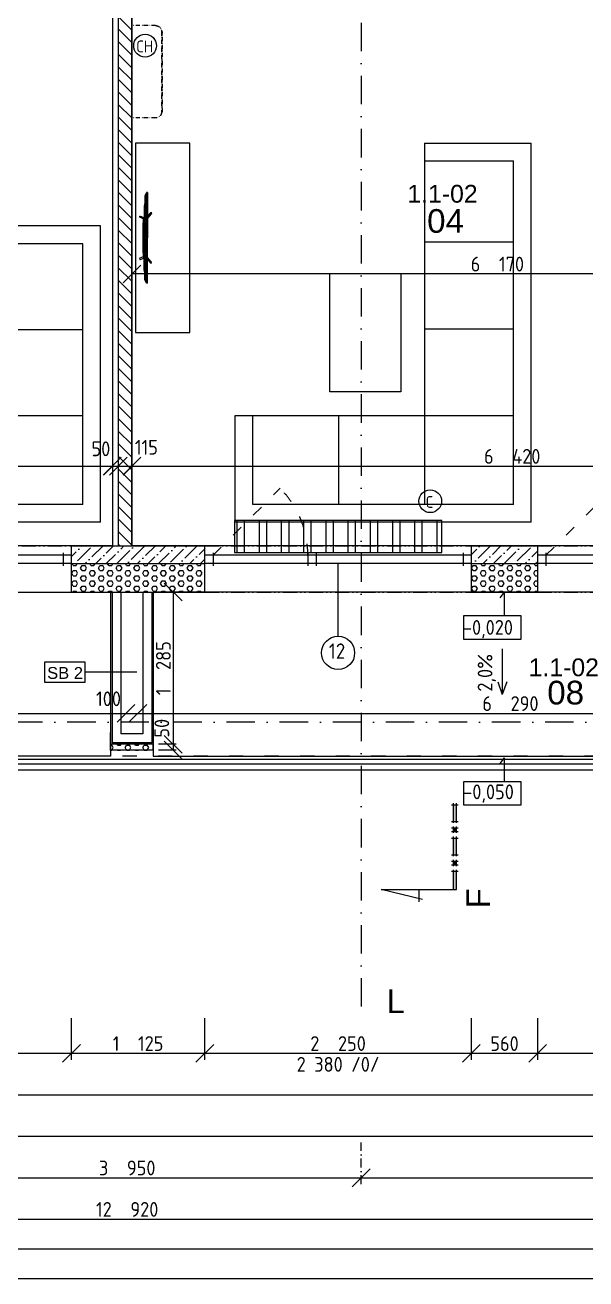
# Model space of a CAD drawing. Extents: x 4511820 to 5180432, y -1526536 to -944957.
# Drawn here: x 5033219 to 5037953, y -1349769 to -1339184 of the extents above; entities that cross this region are included whole.
import ezdxf

# ---------------------------------------------------------------- set-up
doc = ezdxf.new("R2010")
doc.units = 0
doc.header["$MEASUREMENT"] = 0
for name, pattern in [('ACAD_ISO03W100', [30, 12, -18]), ('ACAD_ISO12W100', [22, 12, -3, 0.5, -3, 0.5, -3]), ('BODKOCIARKOVANA_3', [5.6, 3, -1.3, 0, -1.3])]:
    doc.linetypes.add(name, pattern=pattern)
doc.layers.get('0').update_dxf_attribs({"linetype": 'CONTINUOUS'})
doc.layers.get('Defpoints').update_dxf_attribs({"color": 61, "linetype": 'CONTINUOUS'})
for name, color, linetype in [('KÓTY', 4, 'CONTINUOUS'), ('MÚRY', 1, 'CONTINUOUS'), ('OKNÁ', 143, 'CONTINUOUS'), ('osi', 253, 'CONTINUOUS'), ('Plochy', 41, 'CONTINUOUS'), ('POPIS', 7, 'CONTINUOUS'), ('POZEMOK', 7, 'CONTINUOUS'), ('TENKÁ', 7, 'CONTINUOUS'), ('Z-Kúrenie', 101, 'CONTINUOUS'), ('ZARIADENIE', 47, 'CONTINUOUS'), ('ZZ-chladenie', 133, 'CONTINUOUS'), ('ŠRAFY', 82, 'CONTINUOUS')]:
    doc.layers.add(name, color=color, linetype=linetype)
doc.styles.add('ARIAL', font='arial.ttf')
doc.styles.add('styl1', font='arial.ttf')
doc.styles.add('STYLE1', font='isocp.shx')
doc.dimstyles.new('STANDARD-50', dxfattribs={"dimtxt": 125, "dimasz": 150, "dimexe": 10, "dimexo": 200, "dimgap": 20, "dimtad": 1, "dimdsep": 46, "dimlunit": 6, "dimtxsty": 'STYLE1', "dimblk1": 'OBLIQUE', "dimblk2": 'OBLIQUE', "dimsah": 1, "dimcen": 2.5, "dimse1": 1, "dimse2": 1, "dimadec": 0, "dimazin": 0, "dimtfac": 1, "dimtmove": 1, "dimatfit": 3, "dimldrblk": 'OBLIQUE', "dimfxl": 1, "dimtolj": 1, "dimtzin": 0, "dimarcsym": 0})
pattern_1 = [(45, (524430.31, 125914.67), (33.1456304, 121.533978), [156.25, -31.25, 0, -31.25])]
pattern_2 = [(0, (0, -175781), (0, 43.3012702), [25, -50]), (120, (0, -175781), (-37.5, -21.6506351), [25, -50]), (60, (25, -175781), (-37.5, 21.6506351), [25, -50])]

# ---------------------------------------------------------------- blocks, each defined once
blk = doc.blocks.new('_OBLIQUE')
at = {"color": 0, "linetype": 'ByBlock'}
blk.add_line((-0.5, -0.5), (0.5, 0.5), dxfattribs=at)
blk = doc.blocks.new('*D22107')
at = {"layer": 'Defpoints', "color": 0}
for p in [(5032106, -1345070), (5036056, -1345070), (5036056, -1348915)]:
    blk.add_point(p, dxfattribs=at)
at = {"layer": 'KÓTY', "color": 0, "lineweight": -2}
blk.add_line((5032106, -1348915), (5036056, -1348915), dxfattribs=at)
at = {"layer": 'KÓTY', "color": 0, "linetype": 'ByBlock', "lineweight": -2, "xscale": 150, "yscale": 150, "zscale": 150, "rotation": 180}
blk.add_blockref('_OBLIQUE', (5032106, -1348915), dxfattribs=at)
at = {"layer": 'KÓTY', "color": 0, "linetype": 'ByBlock', "lineweight": -2, "xscale": 150, "yscale": 150, "zscale": 150}
blk.add_blockref('_OBLIQUE', (5036056, -1348915), dxfattribs=at)
at = {"layer": 'KÓTY', "color": 0, "insert": (5034081, -1348832), "char_height": 125, "attachment_point": 5, "style": 'STYLE1'}
blk.add_mtext('\\A1;3ﾠ950', dxfattribs=at)
blk = doc.blocks.new('*D22108')
at = {"layer": 'Defpoints', "color": 0}
for p in [(5036056, -1345070), (5040796, -1345070), (5040796, -1348915)]:
    blk.add_point(p, dxfattribs=at)
at = {"layer": 'KÓTY', "color": 0, "lineweight": -2}
blk.add_line((5036056, -1348915), (5040796, -1348915), dxfattribs=at)
at = {"layer": 'KÓTY', "color": 0, "linetype": 'ByBlock', "lineweight": -2, "xscale": 150, "yscale": 150, "zscale": 150, "rotation": 180}
blk.add_blockref('_OBLIQUE', (5036056, -1348915), dxfattribs=at)
at = {"layer": 'KÓTY', "color": 0, "linetype": 'ByBlock', "lineweight": -2, "xscale": 150, "yscale": 150, "zscale": 150}
blk.add_blockref('_OBLIQUE', (5040796, -1348915), dxfattribs=at)
at = {"layer": 'KÓTY', "color": 0, "insert": (5038426, -1348832), "char_height": 125, "attachment_point": 5, "style": 'STYLE1'}
blk.add_mtext('\\A1;4ﾠ740', dxfattribs=at)
blk = doc.blocks.new('*D22123')
at = {"layer": 'Defpoints', "color": 0}
for p in [(5040541, -1343580), (5027621, -1344815), (5040541, -1349265)]:
    blk.add_point(p, dxfattribs=at)
at = {"layer": 'KÓTY', "color": 0, "lineweight": -2}
blk.add_line((5027621, -1349265), (5040541, -1349265), dxfattribs=at)
at = {"layer": 'KÓTY', "color": 0, "linetype": 'ByBlock', "lineweight": -2, "xscale": 150, "yscale": 150, "zscale": 150, "rotation": 180}
blk.add_blockref('_OBLIQUE', (5027621, -1349265), dxfattribs=at)
at = {"layer": 'KÓTY', "color": 0, "linetype": 'ByBlock', "lineweight": -2, "xscale": 150, "yscale": 150, "zscale": 150}
blk.add_blockref('_OBLIQUE', (5040541, -1349265), dxfattribs=at)
at = {"layer": 'KÓTY', "color": 0, "insert": (5034081, -1349182), "char_height": 125, "attachment_point": 5, "style": 'STYLE1'}
blk.add_mtext('\\A1;12ﾠ920', dxfattribs=at)
blk = doc.blocks.new('*D22127')
at = {"layer": 'Defpoints', "color": 0}
for p in [(5007451, -1345070), (5040921, -1345135), (5040921, -1348215)]:
    blk.add_point(p, dxfattribs=at)
at = {"layer": 'KÓTY', "color": 0, "lineweight": -2}
blk.add_line((5007451, -1348215), (5040921, -1348215), dxfattribs=at)
at = {"layer": 'KÓTY', "color": 0, "linetype": 'ByBlock', "lineweight": -2, "xscale": 150, "yscale": 150, "zscale": 150, "rotation": 180}
blk.add_blockref('_OBLIQUE', (5007451, -1348215), dxfattribs=at)
at = {"layer": 'KÓTY', "color": 0, "linetype": 'ByBlock', "lineweight": -2, "xscale": 150, "yscale": 150, "zscale": 150}
blk.add_blockref('_OBLIQUE', (5040921, -1348215), dxfattribs=at)
at = {"layer": 'KÓTY', "color": 0, "insert": (5024186, -1348132), "char_height": 125, "attachment_point": 5, "style": 'STYLE1'}
blk.add_mtext('\\A1;33ﾠ470', dxfattribs=at)
blk = doc.blocks.new('*D22128')
at = {"layer": 'Defpoints', "color": 0}
for p in [(4980571, -1342545), (5040921, -1342545), (5040921, -1348565)]:
    blk.add_point(p, dxfattribs=at)
at = {"layer": 'KÓTY', "color": 0, "lineweight": -2}
blk.add_line((4980571, -1348565), (5040921, -1348565), dxfattribs=at)
at = {"layer": 'KÓTY', "color": 0, "linetype": 'ByBlock', "lineweight": -2, "xscale": 150, "yscale": 150, "zscale": 150, "rotation": 180}
blk.add_blockref('_OBLIQUE', (4980571, -1348565), dxfattribs=at)
at = {"layer": 'KÓTY', "color": 0, "linetype": 'ByBlock', "lineweight": -2, "xscale": 150, "yscale": 150, "zscale": 150}
blk.add_blockref('_OBLIQUE', (5040921, -1348565), dxfattribs=at)
at = {"layer": 'KÓTY', "color": 0, "insert": (5010746, -1348482), "char_height": 125, "attachment_point": 5, "style": 'STYLE1'}
blk.add_mtext('\\A1;60ﾠ350', dxfattribs=at)
blk = doc.blocks.new('*D22133')
at = {"layer": 'Defpoints', "color": 0}
for p in [(5037546, -1343768), (5040166, -1343768), (5037546, -1347865)]:
    blk.add_point(p, dxfattribs=at)
at = {"layer": 'KÓTY', "color": 0, "lineweight": -2}
blk.add_line((5040166, -1347865), (5037546, -1347865), dxfattribs=at)
at = {"layer": 'KÓTY', "color": 0, "linetype": 'ByBlock', "lineweight": -2, "xscale": 150, "yscale": 150, "zscale": 150, "rotation": 180}
blk.add_blockref('_OBLIQUE', (5037546, -1347865), dxfattribs=at)
at = {"layer": 'KÓTY', "color": 0, "linetype": 'ByBlock', "lineweight": -2, "xscale": 150, "yscale": 150, "zscale": 150}
blk.add_blockref('_OBLIQUE', (5040166, -1347865), dxfattribs=at)
at = {"layer": 'KÓTY', "color": 0, "insert": (5038856, -1347782), "char_height": 125, "attachment_point": 5, "style": 'STYLE1'}
blk.add_mtext('\\A1;2ﾠ620', dxfattribs=at)
blk = doc.blocks.new('*D22134')
at = {"layer": 'Defpoints', "color": 0}
for p in [(5036986, -1343755), (5037546, -1343768), (5036986, -1347865)]:
    blk.add_point(p, dxfattribs=at)
at = {"layer": 'KÓTY', "color": 0, "lineweight": -2}
blk.add_line((5037546, -1347865), (5036986, -1347865), dxfattribs=at)
at = {"layer": 'KÓTY', "color": 0, "linetype": 'ByBlock', "lineweight": -2, "xscale": 150, "yscale": 150, "zscale": 150, "rotation": 180}
blk.add_blockref('_OBLIQUE', (5036986, -1347865), dxfattribs=at)
at = {"layer": 'KÓTY', "color": 0, "linetype": 'ByBlock', "lineweight": -2, "xscale": 150, "yscale": 150, "zscale": 150}
blk.add_blockref('_OBLIQUE', (5037546, -1347865), dxfattribs=at)
at = {"layer": 'KÓTY', "color": 0, "insert": (5037266, -1347782), "char_height": 125, "attachment_point": 5, "style": 'STYLE1'}
blk.add_mtext('\\A1;560', dxfattribs=at)
blk = doc.blocks.new('*D22135')
at = {"layer": 'Defpoints', "color": 0}
for p in [(5034736, -1343755), (5036986, -1343755), (5034736, -1347865)]:
    blk.add_point(p, dxfattribs=at)
at = {"layer": 'KÓTY', "color": 0, "lineweight": -2}
blk.add_line((5036986, -1347865), (5034736, -1347865), dxfattribs=at)
at = {"layer": 'KÓTY', "color": 0, "linetype": 'ByBlock', "lineweight": -2, "xscale": 150, "yscale": 150, "zscale": 150, "rotation": 180}
blk.add_blockref('_OBLIQUE', (5034736, -1347865), dxfattribs=at)
at = {"layer": 'KÓTY', "color": 0, "linetype": 'ByBlock', "lineweight": -2, "xscale": 150, "yscale": 150, "zscale": 150}
blk.add_blockref('_OBLIQUE', (5036986, -1347865), dxfattribs=at)
at = {"layer": 'KÓTY', "color": 0, "insert": (5035861, -1347782), "char_height": 125, "attachment_point": 5, "style": 'STYLE1'}
blk.add_mtext('\\A1;2ﾠ250', dxfattribs=at)
blk = doc.blocks.new('*D22136')
at = {"layer": 'Defpoints', "color": 0}
for p in [(5033611, -1343755), (5034736, -1343755), (5033611, -1347865)]:
    blk.add_point(p, dxfattribs=at)
at = {"layer": 'KÓTY', "color": 0, "lineweight": -2}
blk.add_line((5034736, -1347865), (5033611, -1347865), dxfattribs=at)
at = {"layer": 'KÓTY', "color": 0, "linetype": 'ByBlock', "lineweight": -2, "xscale": 150, "yscale": 150, "zscale": 150, "rotation": 180}
blk.add_blockref('_OBLIQUE', (5033611, -1347865), dxfattribs=at)
at = {"layer": 'KÓTY', "color": 0, "linetype": 'ByBlock', "lineweight": -2, "xscale": 150, "yscale": 150, "zscale": 150}
blk.add_blockref('_OBLIQUE', (5034736, -1347865), dxfattribs=at)
at = {"layer": 'KÓTY', "color": 0, "insert": (5034173, -1347782), "char_height": 125, "attachment_point": 5, "style": 'STYLE1'}
blk.add_mtext('\\A1;1ﾠ125', dxfattribs=at)
blk = doc.blocks.new('*D22137')
at = {"layer": 'Defpoints', "color": 0}
for p in [(5030991, -1343755), (5033611, -1343755), (5030991, -1347865)]:
    blk.add_point(p, dxfattribs=at)
at = {"layer": 'KÓTY', "color": 0, "lineweight": -2}
blk.add_line((5033611, -1347865), (5030991, -1347865), dxfattribs=at)
at = {"layer": 'KÓTY', "color": 0, "linetype": 'ByBlock', "lineweight": -2, "xscale": 150, "yscale": 150, "zscale": 150, "rotation": 180}
blk.add_blockref('_OBLIQUE', (5030991, -1347865), dxfattribs=at)
at = {"layer": 'KÓTY', "color": 0, "linetype": 'ByBlock', "lineweight": -2, "xscale": 150, "yscale": 150, "zscale": 150}
blk.add_blockref('_OBLIQUE', (5033611, -1347865), dxfattribs=at)
at = {"layer": 'KÓTY', "color": 0, "insert": (5032301, -1347782), "char_height": 125, "attachment_point": 5, "style": 'STYLE1'}
blk.add_mtext('\\A1;2ﾠ620', dxfattribs=at)
blk = doc.blocks.new('Tv06_top_cad-block.com')
at = {"color": 0}
for points in [[(-161, -3), (-173, 26, 0.359324), (-175, 27, 0.097501), (-183, 24, 0.350578), (-184, 22), (-171, -10)], [(161, -3), (173, 26, -0.359324), (175, 27, -0.097501), (183, 24, -0.350578), (184, 22), (171, -10)], [(-382, -39, -0.13121), (-383, -33, -0.169032), (-383, -32), (-382, -31, -0.205713), (-381, -31), (-379, -31, 0.118206), (-376, -30), (-351, -18, -0.105648), (-346, -17), (0, -17)], [(-339, -21), (-339, -21, 0.099639), (-344, -22), (-349, -25, 0.215889), (-351, -26, 0.476075), (-349, -28, 0.244765)], [(-295, -17), (-282, -15, -0.02037), (-256, -12, -0.012056), (-227, -11), (-169, -11)], [(-182, -39), (-214, -69, 0.250582), (-215, -71, 0.266718), (-214, -72, 0.084688)], [(-214, -72), (-207, -73, 0.211205), (-203, -72), (-165, -39)], [(-182, -17), (-178, -14, -0.213415), (-177, -14), (0, -14)], [(-172, -14, -0.072098), (-159, -3, -0.121861), (-158, -3)], [(-170, -11, -0.053076), (-160, -3), (-158, -3)], [(-148, -14), (-148, -8, -0.414214), (-147, -7), (-146, -7, -0.414214), (-146, -8), (-146, -14)], [(-147, -28, 0.414214), (-145, -26), (-145, -23, 0.414214), (-147, -21)], [(-144, -14), (-144, -8, -0.414214), (-144, -7), (-143, -7, -0.414214), (-143, -8), (-143, -14)], [(-140, -14), (-140, -8, -0.414214), (-140, -7), (-139, -7, -0.414214), (-139, -8), (-139, -14)], [(-136, -14), (-136, -8, -0.414214), (-136, -7), (-135, -7, -0.414214), (-135, -8), (-135, -14)], [(-133, -14), (-133, -8, -0.414214), (-133, -7), (-132, -7, -0.414214), (-131, -8), (-131, -14)], [(-129, -28, -0.414214), (-131, -26), (-131, -23, -0.414214), (-129, -21)], [(-129, -14), (-129, -8, -0.414214), (-129, -7), (-128, -7, -0.414214), (-128, -8), (-128, -14)], [(-125, -14), (-125, -8, -0.414214), (-125, -7), (-124, -7, -0.414214), (-124, -8), (-124, -14)], [(-122, -14), (-122, -8, -0.414214), (-121, -7), (-120, -7, -0.414214), (-120, -8), (-120, -14)], [(-118, -14), (-118, -8, -0.414214), (-118, -7), (-117, -7, -0.414214), (-117, -8), (-117, -14)], [(-114, -14), (-114, -8, -0.414214), (-114, -7), (-113, -7, -0.414214), (-113, -8), (-113, -14)], [(-110, -14), (-110, -8, -0.414214), (-110, -7), (-109, -7, -0.414214), (-109, -8), (-109, -14)], [(-107, -14), (-107, -8, -0.414214), (-106, -7), (-106, -7, -0.414214), (-105, -8), (-105, -14)], [(-103, -14), (-103, -8, -0.414214), (-103, -7), (-102, -7, -0.414214), (-102, -8), (-102, -14)], [(-99, -14), (-99, -8, -0.414214), (-99, -7), (-98, -7, -0.414214), (-98, -8), (-98, -14)], [(-96, -14), (-96, -8, -0.414214), (-95, -7), (-94, -7, -0.414214), (-94, -8), (-94, -14)], [(-92, -14), (-92, -8, -0.414214), (-92, -7), (-91, -7, -0.414214), (-90, -8), (-90, -14)], [(-88, -14), (-88, -8, -0.414214), (-88, -7), (-87, -7, -0.414214), (-87, -8), (-87, -14)], [(-84, -14), (-84, -8, -0.414214), (-84, -7), (-83, -7, -0.414214), (-83, -8), (-83, -14)], [(-81, -14), (-81, -8, -0.414214), (-80, -7), (-79, -7, -0.414214), (-79, -8), (-79, -14)], [(-77, -14), (-77, -8, -0.414214), (-77, -7), (-76, -7, -0.414214), (-76, -8), (-76, -14)], [(-73, -14), (-73, -8, -0.414214), (-73, -7), (-72, -7, -0.414214), (-72, -8), (-72, -14)], [(-69, -14), (-69, -8, -0.414214), (-69, -7), (-68, -7, -0.414214), (-68, -8), (-68, -14)], [(-66, -14), (-66, -8, -0.414214), (-66, -7), (-65, -7, -0.414214), (-64, -8), (-64, -14)], [(-62, -14), (-62, -8, -0.414214), (-62, -7), (-61, -7, -0.414214), (-61, -8), (-61, -14)], [(-58, -14), (-58, -8, -0.414214), (-58, -7), (-57, -7, -0.414214), (-57, -8), (-57, -14)], [(-55, -14), (-55, -8, -0.414214), (-54, -7), (-53, -7, -0.414214), (-53, -8), (-53, -14)], [(-51, -14), (-51, -8, -0.414214), (-51, -7), (-50, -7, -0.414214), (-50, -8), (-50, -14)], [(-47, -14), (-47, -8, -0.414214), (-47, -7), (-46, -7, -0.414214), (-46, -8), (-46, -14)], [(-43, -14), (-43, -8, -0.414214), (-43, -7), (-42, -7, -0.414214), (-42, -8), (-42, -14)], [(-40, -14), (-40, -8, -0.414214), (-40, -7), (-39, -7, -0.414214), (-38, -8), (-38, -14)], [(-36, -14), (-36, -8, -0.414214), (-36, -7), (-35, -7, -0.414214), (-35, -8), (-35, -14)], [(-32, -14), (-32, -8, -0.414214), (-32, -7), (-31, -7, -0.414214), (-31, -8), (-31, -14)], [(-29, -14), (-29, -8, -0.414214), (-28, -7), (-27, -7, -0.414214), (-27, -8), (-27, -14)], [(-25, -14), (-25, -8, -0.414214), (-25, -7), (-24, -7, -0.414214), (-24, -8), (-24, -14)], [(-21, -14), (-21, -8, -0.414214), (-21, -7), (-20, -7, -0.414214), (-20, -8), (-20, -14)], [(-17, -14), (-17, -8, -0.414214), (-17, -7), (-16, -7, -0.414214), (-16, -8), (-16, -14)], [(-14, -14), (-14, -8, -0.414214), (-13, -7), (-13, -7, -0.414214), (-12, -8), (-12, -14)], [(-10, -14), (-10, -8, -0.414214), (-10, -7), (-9, -7, -0.414214), (-9, -8), (-9, -14)], [(-10, -28, 0.414214), (-8, -26), (-8, -23, 0.414214), (-10, -21)], [(-6, -14), (-6, -8, -0.414214), (-6, -7), (-5, -7, -0.414214), (-5, -8), (-5, -14)], [(-3, -14), (-3, -8, -0.414214), (-2, -7), (-1, -7, -0.414214), (-1, -8), (-1, -14)], [(182, -17), (178, -14, 0.213415), (177, -14), (0, -14)], [(382, -39, 0.13121), (383, -33, 0.169032), (383, -32), (382, -31, 0.205713), (381, -31), (379, -31, -0.118206), (376, -30), (351, -18, 0.105648), (346, -17), (0, -17)], [(3, -14), (3, -8, 0.414214), (2, -7), (1, -7, 0.414214), (1, -8), (1, -14)], [(6, -14), (6, -8, 0.414214), (6, -7), (5, -7, 0.414214), (5, -8), (5, -14)], [(10, -28, -0.414214), (8, -26), (8, -23, -0.414214), (10, -21)], [(10, -14), (10, -8, 0.414214), (10, -7), (9, -7, 0.414214), (9, -8), (9, -14)], [(14, -14), (14, -8, 0.414214), (14, -7), (13, -7, 0.414214), (12, -8), (12, -14)], [(17, -14), (17, -8, 0.414214), (17, -7), (16, -7, 0.414214), (16, -8), (16, -14)], [(21, -14), (21, -8, 0.414214), (21, -7), (20, -7, 0.414214), (20, -8), (20, -14)], [(25, -14), (25, -8, 0.414214), (25, -7), (24, -7, 0.414214), (24, -8), (24, -14)], [(29, -14), (29, -8, 0.414214), (28, -7), (27, -7, 0.414214), (27, -8), (27, -14)], [(32, -14), (32, -8, 0.414214), (32, -7), (31, -7, 0.414214), (31, -8), (31, -14)], [(36, -14), (36, -8, 0.414214), (36, -7), (35, -7, 0.414214), (35, -8), (35, -14)], [(40, -14), (40, -8, 0.414214), (40, -7), (39, -7, 0.414214), (38, -8), (38, -14)], [(43, -14), (43, -8, 0.414214), (43, -7), (42, -7, 0.414214), (42, -8), (42, -14)], [(47, -14), (47, -8, 0.414214), (47, -7), (46, -7, 0.414214), (46, -8), (46, -14)], [(51, -14), (51, -8, 0.414214), (51, -7), (50, -7, 0.414214), (50, -8), (50, -14)], [(55, -14), (55, -8, 0.414214), (54, -7), (53, -7, 0.414214), (53, -8), (53, -14)], [(58, -14), (58, -8, 0.414214), (58, -7), (57, -7, 0.414214), (57, -8), (57, -14)], [(62, -14), (62, -8, 0.414214), (62, -7), (61, -7, 0.414214), (61, -8), (61, -14)], [(66, -14), (66, -8, 0.414214), (66, -7), (65, -7, 0.414214), (64, -8), (64, -14)], [(69, -14), (69, -8, 0.414214), (69, -7), (68, -7, 0.414214), (68, -8), (68, -14)], [(73, -14), (73, -8, 0.414214), (73, -7), (72, -7, 0.414214), (72, -8), (72, -14)], [(77, -14), (77, -8, 0.414214), (77, -7), (76, -7, 0.414214), (76, -8), (76, -14)], [(81, -14), (81, -8, 0.414214), (80, -7), (80, -7, 0.414214), (79, -8), (79, -14)], [(84, -14), (84, -8, 0.414214), (84, -7), (83, -7, 0.414214), (83, -8), (83, -14)], [(88, -14), (88, -8, 0.414214), (88, -7), (87, -7, 0.414214), (87, -8), (87, -14)], [(92, -14), (92, -8, 0.414214), (92, -7), (91, -7, 0.414214), (90, -8), (90, -14)], [(96, -14), (96, -8, 0.414214), (95, -7), (94, -7, 0.414214), (94, -8), (94, -14)], [(99, -14), (99, -8, 0.414214), (99, -7), (98, -7, 0.414214), (98, -8), (98, -14)], [(103, -14), (103, -8, 0.414214), (103, -7), (102, -7, 0.414214), (102, -8), (102, -14)], [(107, -14), (107, -8, 0.414214), (107, -7), (106, -7, 0.414214), (105, -8), (105, -14)], [(110, -14), (110, -8, 0.414214), (110, -7), (109, -7, 0.414214), (109, -8), (109, -14)], [(114, -14), (114, -8, 0.414214), (114, -7), (113, -7, 0.414214), (113, -8), (113, -14)], [(118, -14), (118, -8, 0.414214), (118, -7), (117, -7, 0.414214), (117, -8), (117, -14)], [(122, -14), (122, -8, 0.414214), (121, -7), (120, -7, 0.414214), (120, -8), (120, -14)], [(125, -14), (125, -8, 0.414214), (125, -7), (124, -7, 0.414214), (124, -8), (124, -14)], [(129, -14), (129, -8, 0.414214), (129, -7), (128, -7, 0.414214), (128, -8), (128, -14)], [(129, -28, 0.414214), (131, -26), (131, -23, 0.414214), (129, -21)], [(133, -14), (133, -8, 0.414214), (133, -7), (132, -7, 0.414214), (131, -8), (131, -14)], [(136, -14), (136, -8, 0.414214), (136, -7), (135, -7, 0.414214), (135, -8), (135, -14)], [(140, -14), (140, -8, 0.414214), (140, -7), (139, -7, 0.414214), (139, -8), (139, -14)], [(144, -14), (144, -8, 0.414214), (144, -7), (143, -7, 0.414214), (143, -8), (143, -14)], [(147, -28, -0.414214), (145, -26), (145, -23, -0.414214), (147, -21)], [(148, -14), (148, -8, 0.414214), (147, -7), (146, -7, 0.414214), (146, -8), (146, -14)], [(172, -14, 0.072098), (159, -3, 0.121861), (158, -3)], [(170, -11, 0.053076), (160, -3), (158, -3)], [(214, -72), (207, -73, -0.211205), (203, -72), (165, -39)], [(295, -17), (282, -15, 0.02037), (256, -12, 0.012056), (227, -11), (169, -11)], [(182, -39), (214, -69, -0.250582), (215, -71, -0.266718), (214, -72, -0.084688)], [(339, -21), (339, -21, -0.099639), (344, -22), (349, -25, -0.215889), (351, -26, -0.476075), (349, -28, -0.244765)]]:
    blk.add_lwpolyline(points, format="xyb", dxfattribs=at)
for points in [[(-382, -39), (0, -39)], [(-379, -31), (0, -31)], [(-349, -28), (-147, -28)], [(-339, -21), (-147, -21)], [(-159, -7), (0, -7)], [(-129, -21), (-10, -21)], [(-129, -28), (-10, -28)], [(159, -7), (0, -7)], [(379, -31), (0, -31)], [(382, -39), (0, -39)], [(129, -21), (10, -21)], [(129, -28), (10, -28)], [(339, -21), (147, -21)], [(349, -28), (147, -28)]]:
    blk.add_lwpolyline(points, dxfattribs=at)
for centre, radius, start, end in [((0, -4564), 4564, 90, 91.9893), ((0, -4564), 4564, 88.0107, 90), ((-171, -10), 0.6, 200.9784, 314.0295), ((171, -10), 0.6, 225.9705, 339.0216)]:
    blk.add_arc(centre, radius, start, end, dxfattribs=at)
blk = doc.blocks.new('TV')
at = {"layer": 'ZARIADENIE', "color": 8}
blk.add_blockref('Tv06_top_cad-block.com', (4448199, -1316338), dxfattribs=at)
blk = doc.blocks.new('SESACKA ROH1')
at = {"layer": 'ZARIADENIE', "color": 30, "ltscale": 0.25}
for p, q in [((4444944, -1318705), (4444944, -1317105)), ((4444944, -1317105), (4445844, -1317105)), ((4445094, -1318555), (4445094, -1317105)), ((4445844, -1317105), (4445844, -1317805)), ((4447444, -1317805), (4445844, -1317805)), ((4445844, -1317805), (4445844, -1318555)), ((4446569, -1317805), (4446569, -1318555)), ((4447294, -1318555), (4447294, -1317805)), ((4447444, -1318705), (4447444, -1317805)), ((4445094, -1318555), (4447294, -1318555)), ((4444944, -1318705), (4447444, -1318705))]:
    blk.add_line(p, q, dxfattribs=at)
at = {"layer": 'ZARIADENIE', "color": 45, "ltscale": 0.25}
blk.add_lwpolyline([(4447044, -1317155), (4446044, -1317155), (4446044, -1317605), (4447044, -1317605)], close=True, dxfattribs=at)
blk = doc.blocks.new('sedacka rok 5')
at = {"layer": 'ZARIADENIE', "color": 30, "ltscale": 0.25}
for p, q in [((4452479, -1340180), (4452479, -1342480)), ((4452479, -1340180), (4453379, -1340180)), ((4453379, -1343380), (4453379, -1340180)), ((4452479, -1340330), (4453229, -1340330)), ((4453229, -1343230), (4453229, -1340330)), ((4452479, -1341014), (4453229, -1341014)), ((4452479, -1341747), (4453229, -1341747)), ((4450879, -1342480), (4452479, -1342480)), ((4450879, -1343380), (4450879, -1342480)), ((4451029, -1343230), (4451029, -1342480)), ((4451754, -1342480), (4451754, -1343230)), ((4452479, -1342480), (4453229, -1342480)), ((4452479, -1342480), (4452479, -1343230)), ((4453229, -1343230), (4451029, -1343230)), ((4453379, -1343380), (4450879, -1343380))]:
    blk.add_line(p, q, dxfattribs=at)
blk = doc.blocks.new('konf stol')
at = {"layer": 'ZARIADENIE', "color": 45, "ltscale": 0.25}
for p, q in [((4451679, -1342280), (4451679, -1341280)), ((4451679, -1341280), (4452279, -1341280)), ((4452279, -1341280), (4452279, -1342280)), ((4452279, -1342280), (4451679, -1342280))]:
    blk.add_line(p, q, dxfattribs=at)
blk = doc.blocks.new('*D22795')
at = {"layer": 'Defpoints', "color": 0}
for p in [(5030736, -1342907), (5033956, -1342907), (5033956, -1342907)]:
    blk.add_point(p, dxfattribs=at)
at = {"layer": 'KÓTY', "color": 0, "lineweight": -2}
blk.add_line((5030736, -1342907), (5033956, -1342907), dxfattribs=at)
at = {"layer": 'KÓTY', "color": 0, "linetype": 'ByBlock', "lineweight": -2, "xscale": 150, "yscale": 150, "zscale": 150, "rotation": 180}
blk.add_blockref('_OBLIQUE', (5030736, -1342907), dxfattribs=at)
at = {"layer": 'KÓTY', "color": 0, "linetype": 'ByBlock', "lineweight": -2, "xscale": 150, "yscale": 150, "zscale": 150}
blk.add_blockref('_OBLIQUE', (5033956, -1342907), dxfattribs=at)
at = {"layer": 'KÓTY', "color": 0, "insert": (5032346, -1342825), "char_height": 125, "attachment_point": 5, "style": 'STYLE1'}
blk.add_mtext('\\A1;3ﾠ220', dxfattribs=at)
blk = doc.blocks.new('*D22796')
at = {"layer": 'Defpoints', "color": 0}
for p in [(5033956, -1342907.5), (5034006, -1342907.5), (5034006, -1342907.5)]:
    blk.add_point(p, dxfattribs=at)
at = {"layer": 'KÓTY', "color": 0, "lineweight": -2}
blk.add_line((5033956, -1342907.5), (5034006, -1342907.5), dxfattribs=at)
at = {"layer": 'KÓTY', "color": 0, "linetype": 'ByBlock', "lineweight": -2, "xscale": 150, "yscale": 150, "zscale": 150, "rotation": 180}
blk.add_blockref('_OBLIQUE', (5033956, -1342907.5), dxfattribs=at)
at = {"layer": 'KÓTY', "color": 0, "linetype": 'ByBlock', "lineweight": -2, "xscale": 150, "yscale": 150, "zscale": 150}
blk.add_blockref('_OBLIQUE', (5034006, -1342907.5), dxfattribs=at)
at = {"layer": 'KÓTY', "color": 0, "insert": (5033859, -1342761), "char_height": 125, "attachment_point": 5, "style": 'STYLE1'}
blk.add_mtext('\\A1;50', dxfattribs=at)
blk = doc.blocks.new('*D22797')
at = {"layer": 'Defpoints', "color": 0}
for p in [(5034006, -1342907.5), (5034121, -1342907.5), (5034121, -1342907.5)]:
    blk.add_point(p, dxfattribs=at)
at = {"layer": 'KÓTY', "color": 0, "lineweight": -2}
blk.add_line((5034006, -1342907.5), (5034121, -1342907.5), dxfattribs=at)
at = {"layer": 'KÓTY', "color": 0, "linetype": 'ByBlock', "lineweight": -2, "xscale": 150, "yscale": 150, "zscale": 150, "rotation": 180}
blk.add_blockref('_OBLIQUE', (5034006, -1342907.5), dxfattribs=at)
at = {"layer": 'KÓTY', "color": 0, "linetype": 'ByBlock', "lineweight": -2, "xscale": 150, "yscale": 150, "zscale": 150}
blk.add_blockref('_OBLIQUE', (5034121, -1342907.5), dxfattribs=at)
at = {"layer": 'KÓTY', "color": 0, "insert": (5034243, -1342748), "char_height": 125, "attachment_point": 5, "style": 'STYLE1'}
blk.add_mtext('\\A1;115', dxfattribs=at)
blk = doc.blocks.new('*D22798')
at = {"layer": 'Defpoints', "color": 0}
for p in [(5034121, -1342907), (5040541, -1342907), (5040541, -1342907)]:
    blk.add_point(p, dxfattribs=at)
at = {"layer": 'KÓTY', "color": 0, "lineweight": -2}
blk.add_line((5034121, -1342907), (5040541, -1342907), dxfattribs=at)
at = {"layer": 'KÓTY', "color": 0, "linetype": 'ByBlock', "lineweight": -2, "xscale": 150, "yscale": 150, "zscale": 150, "rotation": 180}
blk.add_blockref('_OBLIQUE', (5034121, -1342907), dxfattribs=at)
at = {"layer": 'KÓTY', "color": 0, "linetype": 'ByBlock', "lineweight": -2, "xscale": 150, "yscale": 150, "zscale": 150}
blk.add_blockref('_OBLIQUE', (5040541, -1342907), dxfattribs=at)
at = {"layer": 'KÓTY', "color": 0, "insert": (5037331, -1342825), "char_height": 125, "attachment_point": 5, "style": 'STYLE1'}
blk.add_mtext('\\A1;6ﾠ420', dxfattribs=at)
blk = doc.blocks.new('*D23166')
at = {"layer": 'Defpoints', "color": 0}
for p in [(5034121, -1340893), (5040291, -1340930), (5034121, -1341285)]:
    blk.add_point(p, dxfattribs=at)
at = {"layer": 'KÓTY', "color": 0, "lineweight": -2}
blk.add_line((5040291, -1341285), (5034121, -1341285), dxfattribs=at)
at = {"layer": 'KÓTY', "color": 0, "linetype": 'ByBlock', "lineweight": -2, "xscale": 150, "yscale": 150, "zscale": 150, "rotation": 180}
blk.add_blockref('_OBLIQUE', (5034121, -1341285), dxfattribs=at)
at = {"layer": 'KÓTY', "color": 0, "linetype": 'ByBlock', "lineweight": -2, "xscale": 150, "yscale": 150, "zscale": 150}
blk.add_blockref('_OBLIQUE', (5040291, -1341285), dxfattribs=at)
at = {"layer": 'KÓTY', "color": 0, "insert": (5037206, -1341202), "char_height": 125, "attachment_point": 5, "style": 'STYLE1'}
blk.add_mtext('\\A1;6ﾠ170', dxfattribs=at)
blk = doc.blocks.new('*D23366')
at = {"layer": 'Defpoints', "color": 0}
for p in [(5027781, -1343970), (5034071, -1343970), (5034071, -1344995)]:
    blk.add_point(p, dxfattribs=at)
at = {"layer": 'KÓTY', "color": 0, "lineweight": -2}
blk.add_line((5027781, -1344995), (5034071, -1344995), dxfattribs=at)
at = {"layer": 'KÓTY', "color": 0, "linetype": 'ByBlock', "lineweight": -2, "xscale": 150, "yscale": 150, "zscale": 150, "rotation": 180}
blk.add_blockref('_OBLIQUE', (5027781, -1344995), dxfattribs=at)
at = {"layer": 'KÓTY', "color": 0, "linetype": 'ByBlock', "lineweight": -2, "xscale": 150, "yscale": 150, "zscale": 150}
blk.add_blockref('_OBLIQUE', (5034071, -1344995), dxfattribs=at)
at = {"layer": 'KÓTY', "color": 0, "insert": (5030926, -1344912), "char_height": 125, "attachment_point": 5, "style": 'STYLE1'}
blk.add_mtext('\\A1;6ﾠ290', dxfattribs=at)
blk = doc.blocks.new('*D23367')
at = {"layer": 'Defpoints', "color": 0}
for p in [(5034071, -1344995), (5034171, -1344995), (5034171, -1344995)]:
    blk.add_point(p, dxfattribs=at)
at = {"layer": 'KÓTY', "color": 0, "lineweight": -2}
blk.add_line((5034071, -1344995), (5034171, -1344995), dxfattribs=at)
at = {"layer": 'KÓTY', "color": 0, "linetype": 'ByBlock', "lineweight": -2, "xscale": 150, "yscale": 150, "zscale": 150, "rotation": 180}
blk.add_blockref('_OBLIQUE', (5034071, -1344995), dxfattribs=at)
at = {"layer": 'KÓTY', "color": 0, "linetype": 'ByBlock', "lineweight": -2, "xscale": 150, "yscale": 150, "zscale": 150}
blk.add_blockref('_OBLIQUE', (5034171, -1344995), dxfattribs=at)
at = {"layer": 'KÓTY', "color": 0, "insert": (5033923.5, -1344871.5), "char_height": 125, "attachment_point": 5, "style": 'STYLE1'}
blk.add_mtext('\\A1;100', dxfattribs=at)
blk = doc.blocks.new('*D23368')
at = {"layer": 'Defpoints', "color": 0}
for p in [(5040461, -1344995), (5034171, -1345090), (5040461, -1345090)]:
    blk.add_point(p, dxfattribs=at)
at = {"layer": 'KÓTY', "color": 0, "lineweight": -2}
blk.add_line((5034171, -1344995), (5040461, -1344995), dxfattribs=at)
at = {"layer": 'KÓTY', "color": 0, "linetype": 'ByBlock', "lineweight": -2, "xscale": 150, "yscale": 150, "zscale": 150, "rotation": 180}
blk.add_blockref('_OBLIQUE', (5034171, -1344995), dxfattribs=at)
at = {"layer": 'KÓTY', "color": 0, "linetype": 'ByBlock', "lineweight": -2, "xscale": 150, "yscale": 150, "zscale": 150}
blk.add_blockref('_OBLIQUE', (5040461, -1344995), dxfattribs=at)
at = {"layer": 'KÓTY', "color": 0, "insert": (5037316, -1344912), "char_height": 125, "attachment_point": 5, "style": 'STYLE1'}
blk.add_mtext('\\A1;6ﾠ290', dxfattribs=at)
blk = doc.blocks.new('chlj3')
at = {"layer": 'ZZ-chladenie', "linetype": 'ACAD_ISO12W100', "ltscale": 3}
for p, q in [((5005196, -1151692), (5005396, -1151692)), ((5005196, -1152471), (5005396, -1152471))]:
    blk.add_line(p, q, dxfattribs=at)
blk.add_lwpolyline([(5005146, -1152419), (5005138, -1152419), (5005138, -1151745), (5005146, -1151745)], close=True, dxfattribs=at)
for centre, start, end in [((5005196, -1151742), 90, 180), ((5005196, -1152421), 180, 270)]:
    blk.add_arc(centre, 50, start, end, dxfattribs=at)
blk = doc.blocks.new('*D48041')
at = {"layer": 'Defpoints', "color": 0}
for p in [(5034301, -1343970), (5034301, -1345255), (5034469, -1345255)]:
    blk.add_point(p, dxfattribs=at)
at = {"layer": 'KÓTY', "color": 0, "lineweight": -2}
blk.add_line((5034469, -1343970), (5034469, -1345255), dxfattribs=at)
at = {"layer": 'KÓTY', "color": 0, "linetype": 'ByBlock', "lineweight": -2, "xscale": 150, "yscale": 150, "zscale": 150}
for p, rotation in [((5034469, -1343970), 90), ((5034469, -1345255), 270)]:
    blk.add_blockref('_OBLIQUE', p, dxfattribs=dict(at, rotation=rotation))
at = {"layer": 'KÓTY', "color": 0, "insert": (5034386, -1344613), "char_height": 125, "attachment_point": 5, "rotation": 90, "style": 'STYLE1'}
blk.add_mtext('\\A1;1ﾠ285', dxfattribs=at)
blk = doc.blocks.new('*D48042')
at = {"layer": 'Defpoints', "color": 0}
for p in [(5034301, -1345255), (5034301, -1345305), (5034469, -1345305)]:
    blk.add_point(p, dxfattribs=at)
at = {"layer": 'KÓTY', "color": 0, "lineweight": -2}
blk.add_line((5034469, -1345255), (5034469, -1345305), dxfattribs=at)
at = {"layer": 'KÓTY', "color": 0, "linetype": 'ByBlock', "lineweight": -2, "xscale": 150, "yscale": 150, "zscale": 150}
for p, rotation in [((5034469, -1345255), 90), ((5034469, -1345305), 270)]:
    blk.add_blockref('_OBLIQUE', p, dxfattribs=dict(at, rotation=rotation))
at = {"layer": 'KÓTY', "color": 0, "insert": (5034373, -1345120), "char_height": 125, "attachment_point": 5, "rotation": 90, "style": 'STYLE1'}
blk.add_mtext('\\A1;50', dxfattribs=at)

msp = doc.modelspace()

# ---------------------------------------------------------------- hatches: boundary and pattern name
at = {"layer": 'TENKÁ'}
h = msp.add_hatch(color=256, dxfattribs=at)
h.dxf.hatch_style = 1
h.paths.add_polyline_path([(5036861, -1345906.625), (5036835.125, -1345906.625), (5036835.125, -1345765.5), (5036861, -1345765.5)])
h = msp.add_hatch(color=256, dxfattribs=at)
h.dxf.hatch_style = 1
h.paths.add_polyline_path([(5036861, -1345991.75), (5036835.125, -1345991.75), (5036835.125, -1345961.5), (5036861, -1345961.5)])
h = msp.add_hatch(color=256, dxfattribs=at)
h.dxf.hatch_style = 1
h.paths.add_polyline_path([(5036861, -1346046.625), (5036861, -1346187.75), (5036835.125, -1346187.75), (5036835.125, -1346046.625)])
h = msp.add_hatch(color=256, dxfattribs=at)
h.dxf.hatch_style = 1
h.paths.add_polyline_path([(5036861, -1346272.875), (5036835.125, -1346272.875), (5036835.125, -1346242.625), (5036861, -1346242.625)])
h = msp.add_hatch(color=256, dxfattribs=at)
h.dxf.hatch_style = 1
h.paths.add_polyline_path([(5036861, -1346327.75), (5036861, -1346481.375), (5036835.125, -1346481.375), (5036835.125, -1346327.75)])
at = {"layer": 'Z-Kúrenie', "linetype": 'Continuous'}
h = msp.add_hatch(dxfattribs=at)
h.set_pattern_fill('ANSI32', color=256, scale=500, angle=225)
h.set_pattern_definition([(270, (3878196.8, -6419738.1), (187.5, -3e-14), []), (270, (3878134.3, -6419800.6), (187.5, -3e-14), [])])
h.paths.add_polyline_path([(5034986, -1343366.191), (5034986, -1343635.191), (5036736, -1343635.191), (5036736, -1343366.191)])
at = {"layer": 'ŠRAFY', "ltscale": 0.25}
h = msp.add_hatch(dxfattribs=at)
h.set_pattern_fill('ANSI31', color=256, scale=600, angle=90, style=0)
h.set_pattern_definition([(135, (-2976355.03, 23031.926), (-53.0330086, -53.0330086), [])])
h.paths.add_polyline_path([(5034006, -1338505.191), (5034006, -1343580.191), (5034121, -1343580.191), (5034121, -1338505.191)])
at = {"layer": 'ŠRAFY'}
h = msp.add_hatch(dxfattribs=at)
h.set_pattern_fill('ANSI36', color=256, scale=500, angle=360)
h.set_pattern_definition(pattern_1)
h.paths.add_polyline_path([(5034736, -1343660.191), (5034736, -1343580.191), (5034121, -1343580.191), (5034006, -1343580.191), (5033956, -1343580.191), (5033611, -1343580.191), (5033611, -1343660.191), (5033611, -1343730.191), (5034051, -1343730.191), (5034191, -1343730.191), (5034736, -1343730.191)])
h = msp.add_hatch(dxfattribs=at)
h.set_pattern_fill('ANSI36', color=256, scale=500, angle=360)
h.set_pattern_definition(pattern_1)
h.paths.add_polyline_path([(5036986, -1343730.191), (5037546, -1343730.191), (5037546, -1343580.191), (5036986, -1343580.191)])
h = msp.add_hatch(dxfattribs=at)
h.set_pattern_fill('HEX', color=256, scale=200)
h.set_pattern_definition(pattern_2)
h.paths.add_polyline_path([(5034736, -1343730.191), (5033611, -1343730.191), (5033611, -1343970.191), (5034736, -1343970.191)])
h = msp.add_hatch(dxfattribs=at)
h.set_pattern_fill('HEX', color=256, scale=200)
h.set_pattern_definition(pattern_2)
h.paths.add_polyline_path([(5037266, -1343970.191), (5037546, -1343970.191), (5037546, -1343730.191), (5036986, -1343730.191), (5036986, -1343970.191)])
h = msp.add_hatch(dxfattribs=at)
h.set_pattern_fill('HEX', color=256, scale=200)
h.set_pattern_definition([(0, (5e-09, -175781), (0, 43.3012702), [25, -50]), (120, (5e-09, -175781), (-37.5, -21.6506351), [25, -50]), (60, (25, -175781), (-37.5, 21.6506351), [25, -50])])
h.paths.add_polyline_path([(5033941, -1345255.191), (5033941, -1345305.191), (5034301, -1345305.191), (5034301, -1345255.191)])

# ---------------------------------------------------------------- linework, layer by layer
at = {"layer": 'KÓTY'}
for p, q in [((5034494.5, -1345255.191), (5034345.5, -1345255.191)), ((5034494.5, -1345305.191), (5034345.5, -1345305.191))]:
    msp.add_line(p, q, dxfattribs=at)
at = {"layer": 'KÓTY', "ltscale": 25}
for p, q in [((5033611, -1347918.286), (5033611, -1347568.286)), ((5034736, -1347918.286), (5034736, -1347568.286)), ((5036986, -1347918.286), (5036986, -1347568.286)), ((5037546, -1347918.286), (5037546, -1347568.286))]:
    msp.add_line(p, q, dxfattribs=at)
at = {"layer": 'KÓTY', "linetype": 'BODKOCIARKOVANA_3', "ltscale": 25}
msp.add_line((5036056, -1348968.286), (5036056, -1348618.286), dxfattribs=at)
at = {"layer": 'MÚRY'}
for p, q in [((5034121, -1338205.191), (5034121, -1343580.191)), ((5033956, -1338505.191), (5033956, -1343580.191)), ((5033611, -1343580.191), (5033956, -1343580.191)), ((5033611, -1343970.191), (5033611, -1343580.191)), ((5034121, -1343580.191), (5034736, -1343580.191)), ((5034736, -1343970.191), (5034736, -1343580.191)), ((5036986, -1343580.191), (5037546, -1343580.191)), ((5036986, -1343970.191), (5036986, -1343580.191)), ((5037546, -1343970.191), (5037546, -1343580.191)), ((5033611, -1343970.191), (5033941, -1343970.191)), ((5033941, -1343970.191), (5033941, -1345305.191)), ((5034301, -1343970.191), (5034736, -1343970.191)), ((5034301, -1343970.191), (5034301, -1345305.191)), ((5036986, -1343970.191), (5037546, -1343970.191)), ((5033941, -1345305.191), (5033941, -1345155.191)), ((5034301, -1345305.191), (5034301, -1345155.191)), ((5034301, -1345305.191), (5033941, -1345305.191))]:
    msp.add_line(p, q, dxfattribs=at)
at = {"layer": 'OKNÁ', "linetype": 'ACAD_ISO03W100', "ltscale": 8}
for p, q in [((5034806, -1343660.191), (5035371.685, -1343094.506)), ((5037616, -1343660.191), (5038181.685, -1343094.506))]:
    msp.add_line(p, q, dxfattribs=at)
at = {"layer": 'OKNÁ', "ltscale": 0.25}
for p, q in [((5033611, -1343660.191), (5030991, -1343660.191)), ((5033541, -1343640.191), (5033541, -1343750.191)), ((5036986, -1343660.191), (5034736, -1343660.191)), ((5034806, -1343640.191), (5034806, -1343750.191)), ((5035606, -1343640.191), (5035606, -1343750.191)), ((5035676, -1343640.191), (5035676, -1343750.191)), ((5036916, -1343640.191), (5036916, -1343750.191)), ((5040166, -1343660.191), (5037546, -1343660.191)), ((5037616, -1343640.191), (5037616, -1343750.191)), ((5033611, -1343730.191), (5030991, -1343730.191)), ((5036986, -1343730.191), (5034736, -1343730.191)), ((5035861, -1344344.045), (5035861, -1343730.191)), ((5040166, -1343730.191), (5037546, -1343730.191))]:
    msp.add_line(p, q, dxfattribs=at)
msp.add_circle((5035861, -1344484.045), 140, dxfattribs=at)
at = {"layer": 'OKNÁ', "linetype": 'ACAD_ISO03W100', "ltscale": 8}
msp.add_arc((5034806, -1343660.191), 800, 0, 45, dxfattribs=at)
at = {"layer": 'osi', "linetype": 'BODKOCIARKOVANA_3', "ltscale": 80}
for p, q in [((5036056, -1310038), (5036056, -1347555.191)), ((5041881, -1345070.191), (4978211, -1345070.191))]:
    msp.add_line(p, q, dxfattribs=at)
at = {"layer": 'Plochy'}
for points in [[(5030736, -1340080.191), (5027621, -1340080.191), (5027621, -1338505.191), (5030321, -1338505.191), (5030321, -1339105.191), (5030736, -1339105.191), (5030736, -1338505.191), (5033956, -1338505.191), (5033956, -1343580.191), (5030736, -1343580.191)], [(5034121, -1338505.191), (5040191, -1338505.191), (5040191, -1338855.191), (5040541, -1338855.191), (5040541, -1340380.191), (5040291, -1340380.191), (5040291, -1340930.191), (5040541, -1340930.191), (5040541, -1343580.191), (5034121, -1343580.191)], [(5027781, -1343970.191), (5033941, -1343970.191), (5033941, -1345355.191), (5027781, -1345355.191)], [(5034301, -1345355.191), (5040461, -1345355.191), (5040461, -1343970.191), (5034301, -1343970.191)]]:
    msp.add_lwpolyline(points, close=True, dxfattribs=at)
at = {"layer": 'POZEMOK'}
for p, q in [((5027781, -1345420.191), (5040661, -1345420.191)), ((5027781, -1345470.191), (5040711, -1345470.191))]:
    msp.add_line(p, q, dxfattribs=at)
at = {"layer": 'TENKÁ'}
for p, q in [((5034006, -1338505.191), (5034006, -1343580.191)), ((5033956, -1343580.191), (5034121, -1343580.191)), ((5033611, -1343730.191), (5034736, -1343730.191)), ((5036986, -1343730.191), (5037546, -1343730.191)), ((5033941, -1343970.191), (5034301, -1343970.191)), ((5037228.645, -1344019), (5037266, -1343970.191)), ((5037266, -1344171.691), (5037266, -1343970.191)), ((5037247.516, -1344448.68), (5037247.516, -1344834.68)), ((5034162.25, -1344645.941), (5033725.75, -1344645.941)), ((5037209.916, -1344727.48), (5037247.516, -1344834.68)), ((5037285.116, -1344727.48), (5037247.516, -1344834.68)), ((5034301, -1345255.191), (5033941, -1345255.191)), ((5040461, -1345385.191), (5027781, -1345385.191)), ((5037228.645, -1345419), (5037266, -1345370.191)), ((5037266, -1345571.691), (5037266, -1345370.191)), ((5036818.875, -1345765.5), (5036875.875, -1345765.5)), ((5036835.125, -1345919.125), (5036835.125, -1345753)), ((5036861, -1345919.125), (5036861, -1345753)), ((5036818.875, -1345906.625), (5036875.875, -1345906.625)), ((5036818.875, -1345961.5), (5036875.875, -1345961.5)), ((5036818.875, -1345991.75), (5036875.875, -1345991.75)), ((5036835.125, -1346004.25), (5036835.125, -1345949)), ((5036835.125, -1346200.25), (5036835.125, -1346034.125)), ((5036861, -1346004.25), (5036861, -1345949)), ((5036861, -1346200.25), (5036861, -1346034.125)), ((5036818.875, -1346046.625), (5036875.875, -1346046.625)), ((5036818.875, -1346187.75), (5036875.875, -1346187.75)), ((5036818.875, -1346242.625), (5036875.875, -1346242.625)), ((5036835.125, -1346285.375), (5036835.125, -1346230.125)), ((5036861, -1346285.375), (5036861, -1346230.125)), ((5036818.875, -1346272.875), (5036875.875, -1346272.875)), ((5036818.875, -1346327.75), (5036875.875, -1346327.75)), ((5036835.125, -1346481.375), (5036835.125, -1346315.25)), ((5036861, -1346481.375), (5036861, -1346315.25)), ((5036226, -1346481.375), (5036861, -1346481.375)), ((5036574.625, -1346564.5), (5036226, -1346481.375)), ((5036543.5, -1346481.375), (5036543.5, -1346584.625))]:
    msp.add_line(p, q, dxfattribs=at)
at = {"layer": 'TENKÁ', "linetype": 'ACAD_ISO12W100', "ltscale": 10}
for p, q in [((5030991, -1343580.191), (5033611, -1343580.191)), ((5034736, -1343580.191), (5036986, -1343580.191)), ((5037546, -1343580.191), (5040166, -1343580.191)), ((5030991, -1343970.191), (5033611, -1343970.191)), ((5034736, -1343970.191), (5036986, -1343970.191)), ((5037546, -1343970.191), (5040166, -1343970.191))]:
    msp.add_line(p, q, dxfattribs=at)
at = {"layer": 'TENKÁ', "color": 252}
for p, q in [((5033953.5, -1343970.191), (5033953.5, -1345242.691)), ((5034028.5, -1343970.191), (5034028.5, -1345167.691)), ((5034213.5, -1343970.191), (5034213.5, -1345167.691)), ((5034288.5, -1343970.191), (5034288.5, -1345242.691)), ((5034213.5, -1345167.691), (5034028.5, -1345167.691)), ((5034288.5, -1345242.691), (5033953.5, -1345242.691))]:
    msp.add_line(p, q, dxfattribs=at)
at = {"layer": 'TENKÁ', "linetype": 'ACAD_ISO03W100', "ltscale": 10}
msp.add_line((5040461, -1345355.191), (5027781, -1345355.191), dxfattribs=at)
at = {"layer": 'TENKÁ', "color": 7}
for p, q in [((5064787, -1349518.744), (4975996, -1349518.744)), ((5065037, -1349768.744), (4975746, -1349768.744))]:
    msp.add_line(p, q, dxfattribs=at)
at = {"layer": 'TENKÁ'}
for points in [[(5037407.307, -1344171.691), (5036919.693, -1344171.691), (5036919.693, -1344367.09), (5037407.307, -1344367.09)], [(5033725.75, -1344561.941), (5033384.25, -1344561.941), (5033384.25, -1344729.941), (5033725.75, -1344729.941)], [(5037407.307, -1345571.691), (5036919.693, -1345571.691), (5036919.693, -1345767.09), (5037407.307, -1345767.09)]]:
    msp.add_lwpolyline(points, close=True, dxfattribs=at)
at = {"layer": 'Z-Kúrenie', "linetype": 'Continuous'}
msp.add_lwpolyline([(5036736, -1343366.191), (5034986, -1343366.191), (5034986, -1343635.191), (5036736, -1343635.191)], close=True, dxfattribs=at)
msp.add_circle((5036639.182, -1343203.762), 96, dxfattribs=at)
at = {"layer": 'ZARIADENIE', "color": 45, "ltscale": 0.25}
msp.add_lwpolyline([(5034151, -1340180.191), (5034151, -1341780.191), (5034608.767, -1341780.191), (5034608.767, -1340180.191)], close=True, dxfattribs=at)
at = {"layer": 'ZZ-chladenie'}
msp.add_circle((5034231.756, -1339358.303), 96, dxfattribs=at)

# ---------------------------------------------------------------- block references
at = {"layer": 'Plochy', "color": 2, "rotation": 90}
for name, p in [('TV', (3717874.341, -5789178.909)), ('SESACKA ROH1', (3715150.809, -5788324.191))]:
    msp.add_blockref(name, p, dxfattribs=at)
at = {"layer": 'ZARIADENIE'}
for name in ['sedacka rok 5', 'konf stol']:
    msp.add_blockref(name, (584112, 0), dxfattribs=at)
at = {"layer": 'ZZ-chladenie', "xscale": -1}
msp.add_blockref('chlj3', (10039516.821, -187496.421), dxfattribs=at)

# ---------------------------------------------------------------- texts
at = {"layer": 'KÓTY', "insert": (5035861, -1347957.34), "char_height": 125, "attachment_point": 5, "style": 'STYLE1'}
msp.add_mtext('\\A1;2 380 /0/', dxfattribs=at)
at = {"layer": 'POPIS', "lineweight": 40, "ltscale": 0.25, "style": 'ARIAL'}
for s, height, p in [('1.1-02', 150, (5036445.269, -1340683.27)), ('04', 200, (5036612.811, -1340937.77)), ('1.1-02', 150, (5037469.269, -1344680.77)), ('08', 200, (5037626.811, -1344919.27))]:
    msp.add_text(s, height=height, dxfattribs=at).set_placement(p)
at = {"layer": 'TENKÁ', "ltscale": 0.25}
for s, height, style, p in [('-0,020', 125, 'STYLE1', (5036915.254, -1344331.51)), ('-0,050', 125, 'STYLE1', (5036917.754, -1345719.51)), ('L', 200, 'styl1', (5036269.554, -1347525.289))]:
    msp.add_text(s, height=height, dxfattribs=dict(at, style=style)).set_placement(p)
at = {"layer": 'TENKÁ', "style": 'STYLE1'}
msp.add_text('12', height=130, dxfattribs=at).set_placement((5035783.47, -1344534.045))
at = {"layer": 'TENKÁ', "ltscale": 0.25}
for s, height, style, p in [('2,0%', 125, 'STYLE1', (5037164.306, -1344810.849)), ('F', 200, 'styl1', (5037144.317, -1346641.452))]:
    msp.add_text(s, height=height, rotation=90, dxfattribs=dict(at, style=style)).set_placement(p)
at = {"layer": 'TENKÁ', "linetype": 'Continuous', "lineweight": 20, "style": 'ARIAL'}
msp.add_text('SB 2', height=100, dxfattribs=at).set_placement((5033405.161, -1344703.27))
at = {"layer": 'Z-Kúrenie', "linetype": 'Continuous', "style": 'STYLE1'}
msp.add_text('C', height=100, dxfattribs=at).set_placement((5036600.554, -1343259.961))
at = {"layer": 'ZZ-chladenie', "style": 'STYLE1'}
msp.add_text('CH', height=100, dxfattribs=at).set_placement((5034157.128, -1339414.502))

# ---------------------------------------------------------------- dimensions: what is measured, and where the dimension line sits
at = {"layer": 'KÓTY'}
for base, p1, p2, picture, middle in [((5034121, -1341285), (5040291, -1340930.191), (5034121, -1340892.691), '*D23166', (5037206, -1341202.457)), ((5040921, -1348564.883), (4980571, -1342545.191), (5040921, -1342545.191), '*D22128', (5010746, -1348482.34)), ((5033956, -1342907.5), (5030736, -1342907.5), (5033956, -1342907.5), '*D22795', (5032346, -1342824.957)), ((5040541, -1342907.5), (5034121, -1342907.5), (5040541, -1342907.5), '*D22798', (5037331, -1342824.957)), ((5040541, -1349264.883), (5027621, -1344815.191), (5040541, -1343580.191), '*D22123', (5034081, -1349182.34)), ((5030991, -1347864.883), (5033611, -1343755.191), (5030991, -1343755.191), '*D22137', (5032301, -1347782.34)), ((5033611, -1347864.883), (5034736, -1343755.191), (5033611, -1343755.191), '*D22136', (5034173.5, -1347782.34)), ((5034736, -1347864.883), (5036986, -1343755.191), (5034736, -1343755.191), '*D22135', (5035861, -1347782.34)), ((5036986, -1347864.883), (5037546, -1343767.691), (5036986, -1343755.191), '*D22134', (5037266, -1347782.383)), ((5037546, -1347864.883), (5040166, -1343767.691), (5037546, -1343767.691), '*D22133', (5038856, -1347782.34)), ((5034071, -1344995), (5027781, -1343970.191), (5034071, -1343970.191), '*D23366', (5030926, -1344912.457)), ((5040461, -1344995), (5034171, -1345090.191), (5040461, -1345090.191), '*D23368', (5037316, -1344912.457)), ((5040921, -1348214.883), (5007451, -1345070.191), (5040921, -1345135.191), '*D22127', (5024186, -1348132.34)), ((5036056, -1348914.883), (5032106, -1345070.191), (5036056, -1345070.191), '*D22107', (5034081, -1348832.34)), ((5040796, -1348914.883), (5036056, -1345070.191), (5040796, -1345070.191), '*D22108', (5038426, -1348832.34))]:
    dim = msp.add_linear_dim(base=base, p1=p1, p2=p2, dimstyle='STANDARD-50', dxfattribs=at)
    dim.commit()
    dim.dimension.update_dxf_attribs({"geometry": picture, "text_midpoint": middle})
for base, p1, p2, picture, middle in [((5034006, -1342907.5), (5033956, -1342907.5), (5034006, -1342907.5), '*D22796', (5033859, -1342843.5)), ((5034121, -1342907.5), (5034006, -1342907.5), (5034121, -1342907.5), '*D22797', (5034243, -1342830.5)), ((5034171, -1344995), (5034071, -1344995), (5034171, -1344995), '*D23367', (5033923.5, -1344954))]:
    dim = msp.add_linear_dim(base=base, p1=p1, p2=p2, dimstyle='STANDARD-50', dxfattribs=at)
    dim.commit()
    dim.dimension.update_dxf_attribs({"geometry": picture, "text_midpoint": middle, "dimtype": 160})
dim = msp.add_linear_dim(base=(5034469, -1345255.191), p1=(5034301, -1343970.191), p2=(5034301, -1345255.191), angle=90, dimstyle='STANDARD-50', override={"dimtxsty": 'STYLE1', "dimldrblk": 'OBLIQUE'}, dxfattribs=at)
dim.commit()
dim.dimension.update_dxf_attribs({"geometry": '*D48041', "text_midpoint": (5034386.457, -1344612.691)})
dim = msp.add_linear_dim(base=(5034469, -1345305.191), p1=(5034301, -1345255.191), p2=(5034301, -1345305.191), angle=90, dimstyle='STANDARD-50', override={"dimtxsty": 'STYLE1', "dimldrblk": 'OBLIQUE'}, dxfattribs=at)
dim.commit()
dim.dimension.update_dxf_attribs({"geometry": '*D48042', "text_midpoint": (5034455, -1345120.02), "dimtype": 160})

doc.saveas('drawing.dxf')
